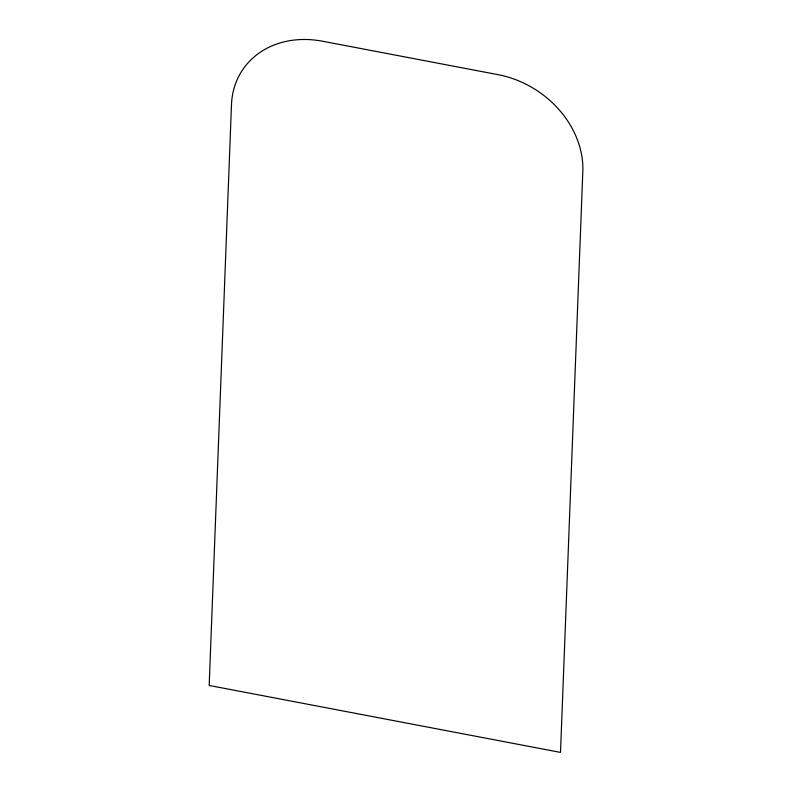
<?xml version="1.0" encoding="UTF-8"?>
<svg xmlns="http://www.w3.org/2000/svg" width="792" height="792" viewBox="0 0 792 792"><rect width="100%" height="100%" fill="white"/><g stroke="black" fill="none" stroke-linecap="round" stroke-linejoin="round"><path stroke-width="1.19" d="M231.492 104.594L209.177 685.466L560.508 752.4L582.823 171.518A92.397 76.715 33.6 0 0 498.069 74.666L322.403 41.204A92.397 76.715 33.6 0 0 231.492 104.594"/></g></svg>
